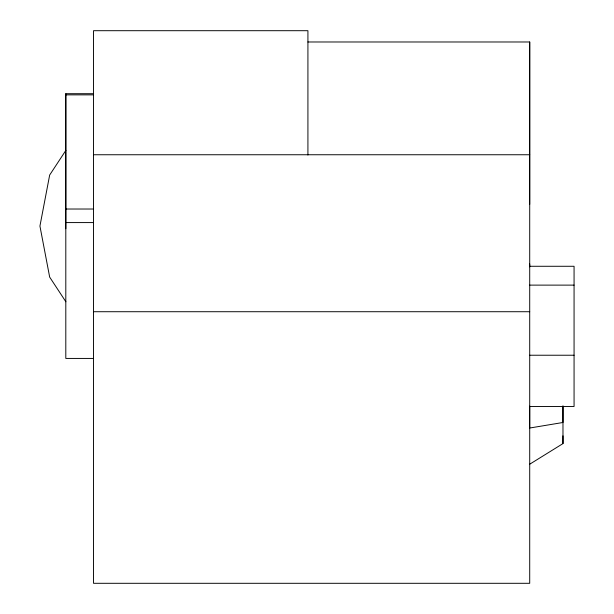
<?xml version="1.0" encoding="UTF-8"?>
<svg xmlns="http://www.w3.org/2000/svg" width="614" height="614" viewBox="0 0 614 614"><rect width="100%" height="100%" fill="white"/><g stroke="black" fill="none" stroke-linecap="round" stroke-linejoin="round"><path stroke-width="0.92" d="M93.558 93.704L65.805 93.704L65.805 358.43L93.558 358.43M529.713 406.138L529.713 428.027L562.977 422.486L562.977 405.724M529.713 266.814L529.713 263.943M529.713 204.362L529.713 41.982L307.921 41.982M529.713 464.207L562.977 443.592L562.977 435.833M65.882 150.353L49.665 175.044L39.933 226.067L49.665 277.091L65.882 301.781M65.805 94.863L93.558 94.863M93.528 154.751L529.713 154.751M65.805 209.021L93.558 209.021M65.805 222.583L93.558 222.583M529.713 266.276L574.067 266.276L574.067 406.491L529.713 406.491M529.713 285.119L574.067 285.119M93.528 311.72L529.713 311.72M529.713 355.23L574.067 355.23M562.977 406.959L562.977 443.592M529.713 41.982L529.713 583.3L93.528 583.3L93.528 30.7L307.921 30.7L307.921 155.035M65.805 93.704L65.805 228.738"/></g></svg>
